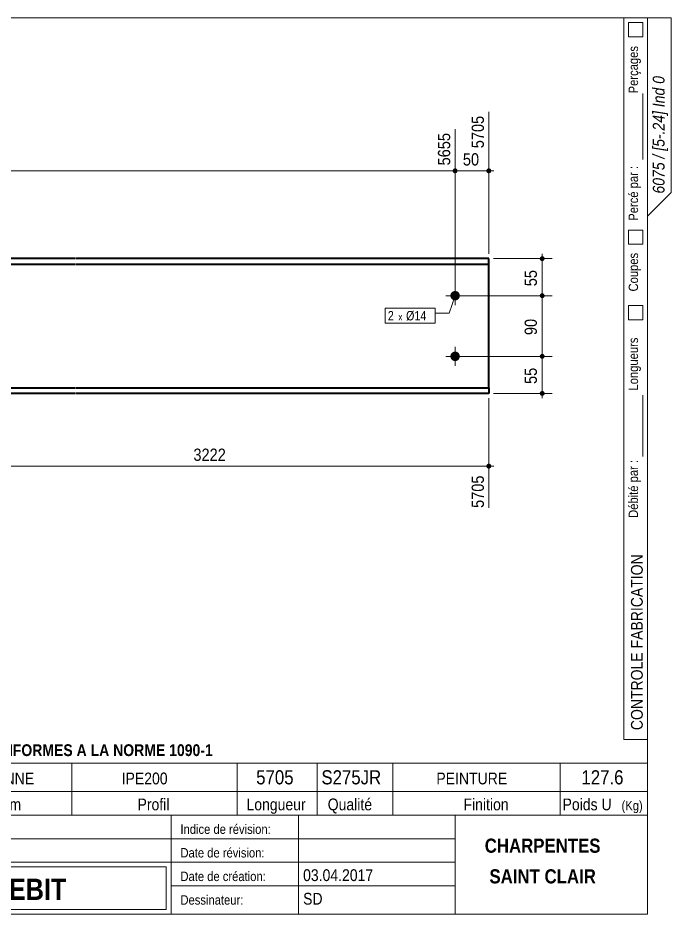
# Model space of a CAD drawing. Header units: millimetres. Extents: x 2 to 287, y 5 to 195.
# Drawn here: x 148.5 to 287, y 5 to 195 of the extents above; entities that cross this region are included whole.
import ezdxf

# ---------------------------------------------------------------- set-up
doc = ezdxf.new("R2010")
doc.units = ezdxf.units.MM
for name, color, linetype, lineweight in [('Autre type objet', 1, 'Continuous', 0), ('Boulon', 7, 'Continuous', 0), ('Cotation', 7, 'Continuous', 0), ('Désignation boulon', 3, 'Continuous', 0), ('Feuille dessin', 5, 'Continuous', 0), ('Piece', 2, 'Continuous', 0)]:
    doc.layers.add(name, color=color, linetype=linetype, lineweight=lineweight)
doc.styles.add('ARIAL', font='ARIAL.TTF')
doc.styles.add('ARIAL_BOLD', font='ARIALBD.TTF')
doc.styles.add('ARIAL_ITALIC', font='ARIALI.TTF')
doc.styles.add('COMIC_SANS_MS', font='COMIC.TTF')

# ---------------------------------------------------------------- blocks, each defined once
blk = doc.blocks.new('*A2')
at = {"layer": 'Boulon'}
for points in [[(240.22, 136.13), (240.22, 136.16), (240.23, 136.18), (240.23, 136.21), (240.23, 136.23), (240.23, 136.25), (240.24, 136.28), (240.24, 136.3), (240.25, 136.33), (240.25, 136.35), (240.26, 136.37), (240.27, 136.4), (240.27, 136.42), (240.28, 136.44), (240.29, 136.47), (240.3, 136.49), (240.31, 136.51), (240.32, 136.54), (240.33, 136.56), (240.34, 136.58), (240.35, 136.6), (240.36, 136.62), (240.38, 136.64), (240.39, 136.66), (240.4, 136.68), (240.42, 136.7), (240.43, 136.72), (240.45, 136.74), (240.47, 136.76), (240.48, 136.78), (240.5, 136.8), (240.52, 136.81), (240.53, 136.83), (240.55, 136.85), (240.57, 136.87), (240.59, 136.88), (240.61, 136.9), (240.63, 136.91), (240.65, 136.93), (240.67, 136.94), (240.69, 136.95), (240.71, 136.97), (240.73, 136.98), (240.75, 136.99), (240.77, 137), (240.79, 137.01), (240.82, 137.02), (240.84, 137.03), (240.86, 137.04), (240.89, 137.05), (240.91, 137.06), (240.93, 137.06), (240.96, 137.07), (240.98, 137.08), (241, 137.08), (241.03, 137.09), (241.05, 137.09), (241.08, 137.1), (241.1, 137.1), (241.12, 137.1), (241.15, 137.11), (241.17, 137.11), (241.2, 137.11), (241.22, 137.11), (241.25, 137.11), (241.27, 137.11), (241.3, 137.11), (241.32, 137.1), (241.34, 137.1), (241.37, 137.1), (241.39, 137.09), (241.42, 137.09), (241.44, 137.08), (241.47, 137.08), (241.49, 137.07), (241.51, 137.06), (241.54, 137.06), (241.56, 137.05), (241.58, 137.04), (241.61, 137.03), (241.63, 137.02), (241.65, 137.01), (241.67, 137), (241.69, 136.99), (241.72, 136.98), (241.74, 136.97), (241.76, 136.95), (241.78, 136.94), (241.8, 136.93), (241.82, 136.91), (241.84, 136.9), (241.86, 136.88), (241.88, 136.87), (241.89, 136.85), (241.91, 136.83), (241.93, 136.81), (241.95, 136.8), (241.96, 136.78), (241.98, 136.76), (242, 136.74), (242.01, 136.72), (242.03, 136.7), (242.04, 136.68), (242.05, 136.66), (242.07, 136.64), (242.08, 136.62), (242.09, 136.6), (242.1, 136.58), (242.12, 136.56), (242.13, 136.54), (242.14, 136.51), (242.15, 136.49), (242.16, 136.47), (242.16, 136.44), (242.17, 136.42), (242.18, 136.4), (242.19, 136.37), (242.19, 136.35), (242.2, 136.33), (242.2, 136.3), (242.21, 136.28), (242.21, 136.25), (242.21, 136.23), (242.22, 136.21), (242.22, 136.18), (242.22, 136.16), (242.22, 136.13), (242.22, 136.11), (242.22, 136.08), (242.22, 136.06), (242.22, 136.03), (242.22, 136.01), (242.21, 135.99), (242.21, 135.96), (242.21, 135.94), (242.2, 135.91), (242.2, 135.89), (242.19, 135.86), (242.19, 135.84), (242.18, 135.82), (242.17, 135.79), (242.16, 135.77), (242.16, 135.75), (242.15, 135.73), (242.14, 135.7), (242.13, 135.68), (242.12, 135.66), (242.1, 135.64), (242.09, 135.61), (242.08, 135.59), (242.07, 135.57), (242.05, 135.55), (242.04, 135.53), (242.03, 135.51), (242.01, 135.49), (242, 135.47), (241.98, 135.45), (241.96, 135.44), (241.95, 135.42), (241.93, 135.4), (241.91, 135.38), (241.89, 135.37), (241.88, 135.35), (241.86, 135.33), (241.84, 135.32), (241.82, 135.3), (241.8, 135.29), (241.78, 135.28), (241.76, 135.26), (241.74, 135.25), (241.72, 135.24), (241.69, 135.23), (241.67, 135.21), (241.65, 135.2), (241.63, 135.19), (241.61, 135.18), (241.58, 135.17), (241.56, 135.17), (241.54, 135.16), (241.51, 135.15), (241.49, 135.14), (241.47, 135.14), (241.44, 135.13), (241.42, 135.13), (241.39, 135.12), (241.37, 135.12), (241.34, 135.12), (241.32, 135.11), (241.3, 135.11), (241.27, 135.11), (241.25, 135.11), (241.22, 135.11), (241.2, 135.11), (241.17, 135.11), (241.15, 135.11), (241.12, 135.11), (241.1, 135.12), (241.08, 135.12), (241.05, 135.12), (241.03, 135.13), (241, 135.13), (240.98, 135.14), (240.96, 135.14), (240.93, 135.15), (240.91, 135.16), (240.89, 135.17), (240.86, 135.17), (240.84, 135.18), (240.82, 135.19), (240.79, 135.2), (240.77, 135.21), (240.75, 135.23), (240.73, 135.24), (240.71, 135.25), (240.69, 135.26), (240.67, 135.28), (240.65, 135.29), (240.63, 135.3), (240.61, 135.32), (240.59, 135.33), (240.57, 135.35), (240.55, 135.37), (240.53, 135.38), (240.52, 135.4), (240.5, 135.42), (240.48, 135.44), (240.47, 135.45), (240.45, 135.47), (240.43, 135.49), (240.42, 135.51), (240.4, 135.53), (240.39, 135.55), (240.38, 135.57), (240.36, 135.59), (240.35, 135.61), (240.34, 135.64), (240.33, 135.66), (240.32, 135.68), (240.31, 135.7), (240.3, 135.73), (240.29, 135.75), (240.28, 135.77), (240.27, 135.79), (240.27, 135.82), (240.26, 135.84), (240.25, 135.86), (240.25, 135.89), (240.24, 135.91), (240.24, 135.94), (240.23, 135.96), (240.23, 135.99), (240.23, 136.01), (240.23, 136.03), (240.22, 136.06), (240.22, 136.08), (240.22, 136.11)], [(240.22, 123.28), (240.22, 123.3), (240.23, 123.32), (240.23, 123.35), (240.23, 123.37), (240.23, 123.4), (240.24, 123.42), (240.24, 123.45), (240.25, 123.47), (240.25, 123.49), (240.26, 123.52), (240.27, 123.54), (240.27, 123.56), (240.28, 123.59), (240.29, 123.61), (240.3, 123.63), (240.31, 123.66), (240.32, 123.68), (240.33, 123.7), (240.34, 123.72), (240.35, 123.74), (240.36, 123.76), (240.38, 123.79), (240.39, 123.81), (240.4, 123.83), (240.42, 123.85), (240.43, 123.87), (240.45, 123.89), (240.47, 123.9), (240.48, 123.92), (240.5, 123.94), (240.52, 123.96), (240.53, 123.97), (240.55, 123.99), (240.57, 124.01), (240.59, 124.02), (240.61, 124.04), (240.63, 124.05), (240.65, 124.07), (240.67, 124.08), (240.69, 124.1), (240.71, 124.11), (240.73, 124.12), (240.75, 124.13), (240.77, 124.14), (240.79, 124.15), (240.82, 124.16), (240.84, 124.17), (240.86, 124.18), (240.89, 124.19), (240.91, 124.2), (240.93, 124.21), (240.96, 124.21), (240.98, 124.22), (241, 124.23), (241.03, 124.23), (241.05, 124.24), (241.08, 124.24), (241.1, 124.24), (241.12, 124.25), (241.15, 124.25), (241.17, 124.25), (241.2, 124.25), (241.22, 124.25), (241.25, 124.25), (241.27, 124.25), (241.3, 124.25), (241.32, 124.25), (241.34, 124.24), (241.37, 124.24), (241.39, 124.24), (241.42, 124.23), (241.44, 124.23), (241.47, 124.22), (241.49, 124.21), (241.51, 124.21), (241.54, 124.2), (241.56, 124.19), (241.58, 124.18), (241.61, 124.17), (241.63, 124.16), (241.65, 124.15), (241.67, 124.14), (241.69, 124.13), (241.72, 124.12), (241.74, 124.11), (241.76, 124.1), (241.78, 124.08), (241.8, 124.07), (241.82, 124.05), (241.84, 124.04), (241.86, 124.02), (241.88, 124.01), (241.89, 123.99), (241.91, 123.97), (241.93, 123.96), (241.95, 123.94), (241.96, 123.92), (241.98, 123.9), (242, 123.89), (242.01, 123.87), (242.03, 123.85), (242.04, 123.83), (242.05, 123.81), (242.07, 123.79), (242.08, 123.76), (242.09, 123.74), (242.1, 123.72), (242.12, 123.7), (242.13, 123.68), (242.14, 123.66), (242.15, 123.63), (242.16, 123.61), (242.16, 123.59), (242.17, 123.56), (242.18, 123.54), (242.19, 123.52), (242.19, 123.49), (242.2, 123.47), (242.2, 123.45), (242.21, 123.42), (242.21, 123.4), (242.21, 123.37), (242.22, 123.35), (242.22, 123.32), (242.22, 123.3), (242.22, 123.28), (242.22, 123.25), (242.22, 123.23), (242.22, 123.2), (242.22, 123.18), (242.22, 123.15), (242.21, 123.13), (242.21, 123.1), (242.21, 123.08), (242.2, 123.06), (242.2, 123.03), (242.19, 123.01), (242.19, 122.98), (242.18, 122.96), (242.17, 122.94), (242.16, 122.91), (242.16, 122.89), (242.15, 122.87), (242.14, 122.85), (242.13, 122.82), (242.12, 122.8), (242.1, 122.78), (242.09, 122.76), (242.08, 122.74), (242.07, 122.72), (242.05, 122.7), (242.04, 122.67), (242.03, 122.65), (242.01, 122.64), (242, 122.62), (241.98, 122.6), (241.96, 122.58), (241.95, 122.56), (241.93, 122.54), (241.91, 122.53), (241.89, 122.51), (241.88, 122.49), (241.86, 122.48), (241.84, 122.46), (241.82, 122.45), (241.8, 122.43), (241.78, 122.42), (241.76, 122.41), (241.74, 122.39), (241.72, 122.38), (241.69, 122.37), (241.67, 122.36), (241.65, 122.35), (241.63, 122.34), (241.61, 122.33), (241.58, 122.32), (241.56, 122.31), (241.54, 122.3), (241.51, 122.29), (241.49, 122.29), (241.47, 122.28), (241.44, 122.27), (241.42, 122.27), (241.39, 122.27), (241.37, 122.26), (241.34, 122.26), (241.32, 122.26), (241.3, 122.25), (241.27, 122.25), (241.25, 122.25), (241.22, 122.25), (241.2, 122.25), (241.17, 122.25), (241.15, 122.25), (241.12, 122.26), (241.1, 122.26), (241.08, 122.26), (241.05, 122.27), (241.03, 122.27), (241, 122.27), (240.98, 122.28), (240.96, 122.29), (240.93, 122.29), (240.91, 122.3), (240.89, 122.31), (240.86, 122.32), (240.84, 122.33), (240.82, 122.34), (240.79, 122.35), (240.77, 122.36), (240.75, 122.37), (240.73, 122.38), (240.71, 122.39), (240.69, 122.41), (240.67, 122.42), (240.65, 122.43), (240.63, 122.45), (240.61, 122.46), (240.59, 122.48), (240.57, 122.49), (240.55, 122.51), (240.53, 122.53), (240.52, 122.54), (240.5, 122.56), (240.48, 122.58), (240.47, 122.6), (240.45, 122.62), (240.43, 122.64), (240.42, 122.65), (240.4, 122.67), (240.39, 122.7), (240.38, 122.72), (240.36, 122.74), (240.35, 122.76), (240.34, 122.78), (240.33, 122.8), (240.32, 122.82), (240.31, 122.85), (240.3, 122.87), (240.29, 122.89), (240.28, 122.91), (240.27, 122.94), (240.27, 122.96), (240.26, 122.98), (240.25, 123.01), (240.25, 123.03), (240.24, 123.06), (240.24, 123.08), (240.23, 123.1), (240.23, 123.13), (240.23, 123.15), (240.23, 123.18), (240.22, 123.2), (240.22, 123.23), (240.22, 123.25)]]:
    blk.add_hatch(color=256, dxfattribs=at).paths.add_polyline_path(points, flags=17)
at = {"layer": 'Boulon', "linetype": 'Continuous', "lineweight": 0}
for p, q in [((241.22, 138.11), (241.22, 134.11)), ((239.22, 136.11), (243.22, 136.11)), ((241.22, 125.25), (241.22, 121.25)), ((239.22, 123.25), (243.22, 123.25))]:
    blk.add_line(p, q, dxfattribs=at)
blk = doc.blocks.new('*A4')
at = {"layer": 'Piece', "color": 2, "linetype": 'Continuous', "lineweight": 40}
for p, q in [((92.245192, 143.964054), (63.673764, 143.964054)), ((63.673764, 143.964054), (63.673764, 139.392625)), ((92.245192, 142.749768), (63.673764, 142.749768)), ((160.773764, 143.964054), (92.345192, 143.964054)), ((160.773764, 142.749768), (92.345192, 142.749768)), ((248.365193, 143.964054), (160.873764, 143.964054)), ((248.365193, 142.749768), (160.873764, 142.749768)), ((248.365193, 116.606911), (248.365193, 143.964054)), ((63.673764, 139.392625), (43.68, 139.392625)), ((43.68, 139.392625), (43.68, 116.606911)), ((43.68, 115.392625), (43.68, 116.606911)), ((43.68, 116.606911), (92.245192, 116.606911)), ((92.345192, 116.606911), (160.773764, 116.606911)), ((160.873764, 116.606911), (248.365193, 116.606911)), ((248.365193, 116.606911), (248.365193, 115.392625)), ((92.245192, 115.392625), (43.68, 115.392625)), ((160.773764, 115.392625), (92.345192, 115.392625)), ((248.365193, 115.392625), (160.873764, 115.392625))]:
    blk.add_line(p, q, dxfattribs=at)
blk = doc.blocks.new('*A5')
at = {"layer": 'Feuille dessin', "linetype": 'Continuous', "lineweight": 0}
for p, q in [((282, 195), (5, 195)), ((5, 195), (5, 5)), ((282, 5), (282, 195)), ((5, 5), (282, 5))]:
    blk.add_line(p, q, dxfattribs=at)
at = {"layer": 'Feuille dessin', "style": 'ARIAL', "width": 0.85}
blk.add_text('Tekla Structures', height=2, rotation=90, dxfattribs=at).set_placement((4.5, 5.5))
blk = doc.blocks.new('*A6')
at = {"layer": 'Autre type objet', "linetype": 'Continuous', "lineweight": 0}
for p, q in [((277, 42), (277, 195)), ((277, 195), (287, 195)), ((278, 194), (278, 191)), ((281, 194), (278, 194)), ((281, 191), (281, 194)), ((282, 42), (282, 195)), ((287, 195), (287, 158)), ((278, 191), (281, 191)), ((281, 165), (281, 179)), ((287, 158), (282, 153)), ((278, 150), (278, 147)), ((281, 150), (278, 150)), ((281, 147), (281, 150)), ((278, 147), (281, 147)), ((278, 134), (278, 131)), ((281, 134), (278, 134)), ((281, 131), (281, 134)), ((278, 131), (281, 131)), ((281, 102), (281, 115)), ((277, 42), (282, 42))]:
    blk.add_line(p, q, dxfattribs=at)
at = {"layer": 'Autre type objet', "width": 0.85}
for s, height, style, p in [('Perçages', 2, 'ARIAL', (280, 179)), ('6075 / [5-.24] Ind 0', 2.5, 'ARIAL_ITALIC', (285.619109, 157.760245)), ('Percé par :', 2, 'ARIAL', (280, 152)), ('Coupes', 2, 'ARIAL', (280, 137)), ('Longueurs', 2, 'ARIAL', (280, 116)), ('Débité par :', 2, 'ARIAL', (280, 89)), ('CONTROLE FABRICATION', 2.5, 'ARIAL', (281, 44))]:
    blk.add_text(s, height=height, rotation=90, dxfattribs=dict(at, style=style)).set_placement(p)
blk = doc.blocks.new('*A8')
at = {"layer": 'Autre type objet', "linetype": 'Continuous', "lineweight": 0}
for p, q in [((92, 37), (282, 37)), ((92, 37), (92, 31)), ((92.51953, 36.5), (113.5, 36.5)), ((92.51953, 31.394341), (92.51953, 36.5)), ((113.5, 36.5), (113.5, 31.394341)), ((114.5, 31), (114.5, 37)), ((134.5, 31), (134.5, 37)), ((160, 31), (160, 37)), ((195, 31), (195, 37)), ((212, 31), (212, 37)), ((228, 31), (228, 37)), ((263.5, 31), (263.5, 37)), ((282, 31), (282, 37)), ((92, 31), (282, 31)), ((92, 31), (92, 5)), ((113.5, 31.394341), (92.51953, 31.394341)), ((114.5, 16), (114.5, 31)), ((134.5, 26), (134.5, 31)), ((160, 26), (160, 31)), ((195, 26), (195, 31)), ((212, 26), (212, 31)), ((228, 26), (228, 31)), ((263.5, 26), (263.5, 31)), ((282, 5), (282, 31)), ((92, 26), (282, 26)), ((181, 26), (181, 5)), ((208, 26), (208, 5)), ((241.262466, 5), (241.262466, 26)), ((92, 21), (241.327069, 20.935451)), ((92, 16), (181, 16)), ((181, 16), (241.297815, 16.021151)), ((93, 15), (180, 15)), ((93, 6), (93, 15)), ((180, 15), (180, 6)), ((181, 11), (241.217807, 10.969512)), ((180, 6), (93, 6)), ((92, 5), (282, 5))]:
    blk.add_line(p, q, dxfattribs=at)
at = {"layer": 'Autre type objet', "width": 0.85}
for s, height, style, p in [('TOLERANCES ESSENTIELLES CONFORMES A LA NORME 1090-1', 2.5, 'ARIAL_BOLD', (96.5, 38.5)), ('5-24', 3, 'ARIAL_BOLD', (98.285724, 32.540141)), ('1', 3, 'ARIAL', (120.389893, 32.5)), ('PANNE', 2.5, 'ARIAL', (141.75415, 32.5)), ('IPE200', 2.5, 'ARIAL', (170.538574, 32.5)), ('5705', 3, 'ARIAL', (199.053223, 32.5)), ('S275JR', 3, 'ARIAL', (212.880127, 32.5)), ('PEINTURE', 2.5, 'ARIAL', (237.24646, 32.5)), ('127.6', 3, 'ARIAL', (267.997314, 32.5)), ('Repère', 2.5, 'ARIAL', (96.112978, 27)), ('Qté', 2.5, 'ARIAL', (119, 27)), ('Nom', 2.5, 'ARIAL', (142.961426, 27)), ('Profil', 2.5, 'ARIAL', (173.903564, 27)), ('Longueur', 2.5, 'ARIAL', (197, 27)), ('Qualité', 2.5, 'ARIAL', (214.218018, 27)), ('Finition', 2.5, 'ARIAL', (243, 27)), ('Poids U', 2.5, 'ARIAL', (264, 27)), ('(Kg)', 2, 'ARIAL', (276.5, 27)), ('6075', 3.5, 'ARIAL', (115.5, 22)), ('N° Affaire:', 2, 'ARIAL', (93.640566, 22)), ('Indice de révision:', 2, 'ARIAL', (183, 22)), ('CHARPENTES', 3, 'ARIAL_BOLD', (247.5, 18)), ('Nom Affaire:', 2, 'ARIAL', (93.640566, 17.5)), ('GHD Bât N', 3.5, 'ARIAL', (115.5, 17)), ('Date de révision:', 2, 'ARIAL', (183, 17)), ('Date de création:', 2, 'ARIAL', (183, 12)), ('03.04.2017', 2.5, 'ARIAL', (209, 12)), ('SAINT CLAIR', 3, 'ARIAL_BOLD', (248.5, 11.5)), ('CROQUIS   DE  DEBIT', 4.5, 'ARIAL_BOLD', (103, 8)), ('SD', 2.5, 'ARIAL', (209, 7)), ('Dessinateur:', 2, 'ARIAL', (183, 7))]:
    blk.add_text(s, height=height, dxfattribs=dict(at, style=style)).set_placement(p)
blk = doc.blocks.new('*A11')
at = {"layer": 'Cotation'}
for points in [[(43.65, 162.07), (43.63, 162.07), (43.6, 162.07), (43.58, 162.08), (43.55, 162.08), (43.53, 162.09), (43.5, 162.1), (43.48, 162.11), (43.46, 162.12), (43.43, 162.13), (43.41, 162.14), (43.39, 162.15), (43.37, 162.17), (43.35, 162.18), (43.33, 162.2), (43.31, 162.22), (43.29, 162.24), (43.28, 162.26), (43.26, 162.28), (43.25, 162.3), (43.23, 162.32), (43.22, 162.34), (43.21, 162.36), (43.2, 162.39), (43.19, 162.41), (43.18, 162.44), (43.18, 162.46), (43.17, 162.48), (43.17, 162.51), (43.16, 162.54), (43.16, 162.56), (43.16, 162.59), (43.16, 162.61), (43.16, 162.64), (43.17, 162.66), (43.17, 162.69), (43.18, 162.71), (43.18, 162.74), (43.19, 162.76), (43.2, 162.79), (43.21, 162.81), (43.22, 162.83), (43.23, 162.85), (43.25, 162.88), (43.26, 162.9), (43.28, 162.92), (43.29, 162.94), (43.31, 162.95), (43.33, 162.97), (43.35, 162.99), (43.37, 163), (43.39, 163.02), (43.41, 163.03), (43.43, 163.04), (43.46, 163.06), (43.48, 163.07), (43.5, 163.08), (43.53, 163.08), (43.55, 163.09), (43.58, 163.1), (43.6, 163.1), (43.63, 163.1), (43.65, 163.11), (43.68, 163.11), (43.71, 163.11), (43.73, 163.1), (43.76, 163.1), (43.78, 163.1), (43.81, 163.09), (43.83, 163.08), (43.86, 163.08), (43.88, 163.07), (43.9, 163.06), (43.93, 163.04), (43.95, 163.03), (43.97, 163.02), (43.99, 163), (44.01, 162.99), (44.03, 162.97), (44.05, 162.95), (44.07, 162.94), (44.08, 162.92), (44.1, 162.9), (44.11, 162.88), (44.13, 162.85), (44.14, 162.83), (44.15, 162.81), (44.16, 162.79), (44.17, 162.76), (44.18, 162.74), (44.18, 162.71), (44.19, 162.69), (44.19, 162.66), (44.2, 162.64), (44.2, 162.61), (44.2, 162.59), (44.2, 162.56), (44.2, 162.54), (44.19, 162.51), (44.19, 162.48), (44.18, 162.46), (44.18, 162.44), (44.17, 162.41), (44.16, 162.39), (44.15, 162.36), (44.14, 162.34), (44.13, 162.32), (44.11, 162.3), (44.1, 162.28), (44.08, 162.26), (44.07, 162.24), (44.05, 162.22), (44.03, 162.2), (44.01, 162.18), (43.99, 162.17), (43.97, 162.15), (43.95, 162.14), (43.93, 162.13), (43.9, 162.12), (43.88, 162.11), (43.86, 162.1), (43.83, 162.09), (43.81, 162.08), (43.78, 162.08), (43.76, 162.07), (43.73, 162.07), (43.71, 162.07), (43.68, 162.07)], [(241.2, 162.07), (241.17, 162.07), (241.15, 162.07), (241.12, 162.08), (241.1, 162.08), (241.07, 162.09), (241.05, 162.1), (241.02, 162.11), (241, 162.12), (240.98, 162.13), (240.96, 162.14), (240.93, 162.15), (240.91, 162.17), (240.89, 162.18), (240.87, 162.2), (240.85, 162.22), (240.84, 162.24), (240.82, 162.26), (240.8, 162.28), (240.79, 162.3), (240.78, 162.32), (240.76, 162.34), (240.75, 162.36), (240.74, 162.39), (240.73, 162.41), (240.72, 162.44), (240.72, 162.46), (240.71, 162.48), (240.71, 162.51), (240.71, 162.54), (240.7, 162.56), (240.7, 162.59), (240.7, 162.61), (240.71, 162.64), (240.71, 162.66), (240.71, 162.69), (240.72, 162.71), (240.72, 162.74), (240.73, 162.76), (240.74, 162.79), (240.75, 162.81), (240.76, 162.83), (240.78, 162.85), (240.79, 162.88), (240.8, 162.9), (240.82, 162.92), (240.84, 162.94), (240.85, 162.95), (240.87, 162.97), (240.89, 162.99), (240.91, 163), (240.93, 163.02), (240.96, 163.03), (240.98, 163.04), (241, 163.06), (241.02, 163.07), (241.05, 163.08), (241.07, 163.08), (241.1, 163.09), (241.12, 163.1), (241.15, 163.1), (241.17, 163.1), (241.2, 163.11), (241.22, 163.11), (241.25, 163.11), (241.27, 163.1), (241.3, 163.1), (241.32, 163.1), (241.35, 163.09), (241.37, 163.08), (241.4, 163.08), (241.42, 163.07), (241.44, 163.06), (241.47, 163.04), (241.49, 163.03), (241.51, 163.02), (241.53, 163), (241.55, 162.99), (241.57, 162.97), (241.59, 162.95), (241.61, 162.94), (241.62, 162.92), (241.64, 162.9), (241.65, 162.88), (241.67, 162.85), (241.68, 162.83), (241.69, 162.81), (241.7, 162.79), (241.71, 162.76), (241.72, 162.74), (241.73, 162.71), (241.73, 162.69), (241.74, 162.66), (241.74, 162.64), (241.74, 162.61), (241.74, 162.59), (241.74, 162.56), (241.74, 162.54), (241.74, 162.51), (241.73, 162.48), (241.73, 162.46), (241.72, 162.44), (241.71, 162.41), (241.7, 162.39), (241.69, 162.36), (241.68, 162.34), (241.67, 162.32), (241.65, 162.3), (241.64, 162.28), (241.62, 162.26), (241.61, 162.24), (241.59, 162.22), (241.57, 162.2), (241.55, 162.18), (241.53, 162.17), (241.51, 162.15), (241.49, 162.14), (241.47, 162.13), (241.44, 162.12), (241.42, 162.11), (241.4, 162.1), (241.37, 162.09), (241.35, 162.08), (241.32, 162.08), (241.3, 162.07), (241.27, 162.07), (241.25, 162.07), (241.22, 162.07)]]:
    blk.add_hatch(color=256, dxfattribs=at).paths.add_polyline_path(points, flags=17)
at = {"layer": 'Cotation', "linetype": 'Continuous', "lineweight": 0}
for p, q in [((241.22, 137.11), (241.22, 171.44)), ((43.68, 140.39), (43.68, 165.65)), ((43.68, 163.63), (43.68, 161.55)), ((241.22, 163.63), (241.22, 161.55)), ((44.72, 162.59), (42.64, 162.59)), ((43.68, 162.59), (42.64, 162.59)), ((43.68, 162.59), (241.22, 162.59)), ((242.26, 162.59), (240.18, 162.59)), ((241.22, 162.59), (242.26, 162.59))]:
    blk.add_line(p, q, dxfattribs=at)
at = {"layer": 'Cotation'}
for p in [(43.68, 162.59), (241.22, 162.59)]:
    blk.add_point(p, dxfattribs=at)
at = {"layer": 'Cotation', "style": 'ARIAL', "width": 0.85}
for s, p in [('5655', (240.18, 163.73)), ('0', (42.64, 163.73))]:
    blk.add_text(s, height=2.6, rotation=90.0002, dxfattribs=at).set_placement(p)
blk.add_text('5655', height=2.6, dxfattribs=at).set_placement((138.59, 163.71))
blk = doc.blocks.new('*A12')
at = {"layer": 'Cotation'}
for points in [[(241.2, 162.07), (241.17, 162.07), (241.15, 162.07), (241.12, 162.08), (241.1, 162.08), (241.07, 162.09), (241.05, 162.1), (241.02, 162.11), (241, 162.12), (240.98, 162.13), (240.96, 162.14), (240.93, 162.15), (240.91, 162.17), (240.89, 162.18), (240.87, 162.2), (240.85, 162.22), (240.84, 162.24), (240.82, 162.26), (240.8, 162.28), (240.79, 162.3), (240.78, 162.32), (240.76, 162.34), (240.75, 162.36), (240.74, 162.39), (240.73, 162.41), (240.72, 162.44), (240.72, 162.46), (240.71, 162.48), (240.71, 162.51), (240.71, 162.54), (240.7, 162.56), (240.7, 162.59), (240.7, 162.61), (240.71, 162.64), (240.71, 162.66), (240.71, 162.69), (240.72, 162.71), (240.72, 162.74), (240.73, 162.76), (240.74, 162.79), (240.75, 162.81), (240.76, 162.83), (240.78, 162.85), (240.79, 162.88), (240.8, 162.9), (240.82, 162.92), (240.84, 162.94), (240.85, 162.95), (240.87, 162.97), (240.89, 162.99), (240.91, 163), (240.93, 163.02), (240.96, 163.03), (240.98, 163.04), (241, 163.06), (241.02, 163.07), (241.05, 163.08), (241.07, 163.08), (241.1, 163.09), (241.12, 163.1), (241.15, 163.1), (241.17, 163.1), (241.2, 163.11), (241.22, 163.11), (241.25, 163.11), (241.27, 163.1), (241.3, 163.1), (241.32, 163.1), (241.35, 163.09), (241.37, 163.08), (241.4, 163.08), (241.42, 163.07), (241.44, 163.06), (241.47, 163.04), (241.49, 163.03), (241.51, 163.02), (241.53, 163), (241.55, 162.99), (241.57, 162.97), (241.59, 162.95), (241.61, 162.94), (241.62, 162.92), (241.64, 162.9), (241.65, 162.88), (241.67, 162.85), (241.68, 162.83), (241.69, 162.81), (241.7, 162.79), (241.71, 162.76), (241.72, 162.74), (241.73, 162.71), (241.73, 162.69), (241.74, 162.66), (241.74, 162.64), (241.74, 162.61), (241.74, 162.59), (241.74, 162.56), (241.74, 162.54), (241.74, 162.51), (241.73, 162.48), (241.73, 162.46), (241.72, 162.44), (241.71, 162.41), (241.7, 162.39), (241.69, 162.36), (241.68, 162.34), (241.67, 162.32), (241.65, 162.3), (241.64, 162.28), (241.62, 162.26), (241.61, 162.24), (241.59, 162.22), (241.57, 162.2), (241.55, 162.18), (241.53, 162.17), (241.51, 162.15), (241.49, 162.14), (241.47, 162.13), (241.44, 162.12), (241.42, 162.11), (241.4, 162.1), (241.37, 162.09), (241.35, 162.08), (241.32, 162.08), (241.3, 162.07), (241.27, 162.07), (241.25, 162.07), (241.22, 162.07)], [(248.34, 162.07), (248.31, 162.07), (248.29, 162.07), (248.26, 162.08), (248.24, 162.08), (248.21, 162.09), (248.19, 162.1), (248.17, 162.11), (248.14, 162.12), (248.12, 162.13), (248.1, 162.14), (248.08, 162.15), (248.06, 162.17), (248.04, 162.18), (248.02, 162.2), (248, 162.22), (247.98, 162.24), (247.96, 162.26), (247.95, 162.28), (247.93, 162.3), (247.92, 162.32), (247.91, 162.34), (247.9, 162.36), (247.88, 162.39), (247.88, 162.41), (247.87, 162.44), (247.86, 162.46), (247.86, 162.48), (247.85, 162.51), (247.85, 162.54), (247.85, 162.56), (247.85, 162.59), (247.85, 162.61), (247.85, 162.64), (247.85, 162.66), (247.86, 162.69), (247.86, 162.71), (247.87, 162.74), (247.88, 162.76), (247.88, 162.79), (247.9, 162.81), (247.91, 162.83), (247.92, 162.85), (247.93, 162.88), (247.95, 162.9), (247.96, 162.92), (247.98, 162.94), (248, 162.95), (248.02, 162.97), (248.04, 162.99), (248.06, 163), (248.08, 163.02), (248.1, 163.03), (248.12, 163.04), (248.14, 163.06), (248.17, 163.07), (248.19, 163.08), (248.21, 163.08), (248.24, 163.09), (248.26, 163.1), (248.29, 163.1), (248.31, 163.1), (248.34, 163.11), (248.37, 163.11), (248.39, 163.11), (248.42, 163.1), (248.44, 163.1), (248.47, 163.1), (248.49, 163.09), (248.52, 163.08), (248.54, 163.08), (248.56, 163.07), (248.59, 163.06), (248.61, 163.04), (248.63, 163.03), (248.65, 163.02), (248.67, 163), (248.7, 162.99), (248.71, 162.97), (248.73, 162.95), (248.75, 162.94), (248.77, 162.92), (248.78, 162.9), (248.8, 162.88), (248.81, 162.85), (248.82, 162.83), (248.84, 162.81), (248.85, 162.79), (248.85, 162.76), (248.86, 162.74), (248.87, 162.71), (248.88, 162.69), (248.88, 162.66), (248.88, 162.64), (248.88, 162.61), (248.89, 162.59), (248.88, 162.56), (248.88, 162.54), (248.88, 162.51), (248.88, 162.48), (248.87, 162.46), (248.86, 162.44), (248.85, 162.41), (248.85, 162.39), (248.84, 162.36), (248.82, 162.34), (248.81, 162.32), (248.8, 162.3), (248.78, 162.28), (248.77, 162.26), (248.75, 162.24), (248.73, 162.22), (248.71, 162.2), (248.7, 162.18), (248.67, 162.17), (248.65, 162.15), (248.63, 162.14), (248.61, 162.13), (248.59, 162.12), (248.56, 162.11), (248.54, 162.1), (248.52, 162.09), (248.49, 162.08), (248.47, 162.08), (248.44, 162.07), (248.42, 162.07), (248.39, 162.07), (248.37, 162.07)]]:
    blk.add_hatch(color=256, dxfattribs=at).paths.add_polyline_path(points, flags=17)
at = {"layer": 'Cotation', "linetype": 'Continuous', "lineweight": 0}
for p, q in [((248.37, 144.96), (248.37, 175.08)), ((241.22, 137.11), (241.22, 171.44)), ((241.22, 163.63), (241.22, 161.55)), ((248.37, 163.63), (248.37, 161.55)), ((242.26, 162.59), (240.18, 162.59)), ((241.22, 162.59), (240.18, 162.59)), ((241.22, 162.59), (248.37, 162.59)), ((249.41, 162.59), (247.33, 162.59)), ((248.37, 162.59), (249.41, 162.59))]:
    blk.add_line(p, q, dxfattribs=at)
at = {"layer": 'Cotation'}
for p in [(241.22, 162.59), (248.37, 162.59)]:
    blk.add_point(p, dxfattribs=at)
at = {"layer": 'Cotation', "style": 'ARIAL', "width": 0.85}
blk.add_text('5705', height=2.6, rotation=90.0002, dxfattribs=at).set_placement((247.33, 167.37))
blk.add_text('50', height=2.6, dxfattribs=at).set_placement((242.87, 163.71))
blk = doc.blocks.new('*A16')
at = {"layer": 'Cotation'}
for points in [[(130.82, 99.45), (130.79, 99.45), (130.77, 99.45), (130.74, 99.46), (130.72, 99.46), (130.69, 99.47), (130.67, 99.48), (130.65, 99.49), (130.62, 99.5), (130.6, 99.51), (130.58, 99.52), (130.56, 99.54), (130.54, 99.55), (130.52, 99.57), (130.5, 99.58), (130.48, 99.6), (130.46, 99.62), (130.44, 99.64), (130.43, 99.66), (130.41, 99.68), (130.4, 99.7), (130.39, 99.72), (130.38, 99.75), (130.36, 99.77), (130.36, 99.79), (130.35, 99.82), (130.34, 99.84), (130.34, 99.87), (130.33, 99.89), (130.33, 99.92), (130.33, 99.94), (130.33, 99.97), (130.33, 99.99), (130.33, 100.02), (130.33, 100.04), (130.34, 100.07), (130.34, 100.09), (130.35, 100.12), (130.36, 100.14), (130.36, 100.17), (130.38, 100.19), (130.39, 100.21), (130.4, 100.24), (130.41, 100.26), (130.43, 100.28), (130.44, 100.3), (130.46, 100.32), (130.48, 100.34), (130.5, 100.35), (130.52, 100.37), (130.54, 100.39), (130.56, 100.4), (130.58, 100.41), (130.6, 100.43), (130.62, 100.44), (130.65, 100.45), (130.67, 100.46), (130.69, 100.47), (130.72, 100.47), (130.74, 100.48), (130.77, 100.48), (130.79, 100.49), (130.82, 100.49), (130.85, 100.49), (130.87, 100.49), (130.9, 100.49), (130.92, 100.48), (130.95, 100.48), (130.97, 100.47), (131, 100.47), (131.02, 100.46), (131.04, 100.45), (131.07, 100.44), (131.09, 100.43), (131.11, 100.41), (131.13, 100.4), (131.15, 100.39), (131.18, 100.37), (131.19, 100.35), (131.21, 100.34), (131.23, 100.32), (131.25, 100.3), (131.26, 100.28), (131.28, 100.26), (131.29, 100.24), (131.3, 100.21), (131.32, 100.19), (131.33, 100.17), (131.33, 100.14), (131.34, 100.12), (131.35, 100.09), (131.36, 100.07), (131.36, 100.04), (131.36, 100.02), (131.36, 99.99), (131.37, 99.97), (131.36, 99.94), (131.36, 99.92), (131.36, 99.89), (131.36, 99.87), (131.35, 99.84), (131.34, 99.82), (131.33, 99.79), (131.33, 99.77), (131.32, 99.75), (131.3, 99.72), (131.29, 99.7), (131.28, 99.68), (131.26, 99.66), (131.25, 99.64), (131.23, 99.62), (131.21, 99.6), (131.19, 99.58), (131.18, 99.57), (131.15, 99.55), (131.13, 99.54), (131.11, 99.52), (131.09, 99.51), (131.07, 99.5), (131.04, 99.49), (131.02, 99.48), (131, 99.47), (130.97, 99.46), (130.95, 99.46), (130.92, 99.45), (130.9, 99.45), (130.87, 99.45), (130.85, 99.45)], [(248.34, 99.45), (248.31, 99.45), (248.29, 99.45), (248.26, 99.46), (248.24, 99.46), (248.21, 99.47), (248.19, 99.48), (248.17, 99.49), (248.14, 99.5), (248.12, 99.51), (248.1, 99.52), (248.08, 99.54), (248.06, 99.55), (248.04, 99.57), (248.02, 99.58), (248, 99.6), (247.98, 99.62), (247.96, 99.64), (247.95, 99.66), (247.93, 99.68), (247.92, 99.7), (247.91, 99.72), (247.9, 99.75), (247.88, 99.77), (247.88, 99.79), (247.87, 99.82), (247.86, 99.84), (247.86, 99.87), (247.85, 99.89), (247.85, 99.92), (247.85, 99.94), (247.85, 99.97), (247.85, 99.99), (247.85, 100.02), (247.85, 100.04), (247.86, 100.07), (247.86, 100.09), (247.87, 100.12), (247.88, 100.14), (247.88, 100.17), (247.9, 100.19), (247.91, 100.21), (247.92, 100.24), (247.93, 100.26), (247.95, 100.28), (247.96, 100.3), (247.98, 100.32), (248, 100.34), (248.02, 100.35), (248.04, 100.37), (248.06, 100.39), (248.08, 100.4), (248.1, 100.41), (248.12, 100.43), (248.14, 100.44), (248.17, 100.45), (248.19, 100.46), (248.21, 100.47), (248.24, 100.47), (248.26, 100.48), (248.29, 100.48), (248.31, 100.49), (248.34, 100.49), (248.37, 100.49), (248.39, 100.49), (248.42, 100.49), (248.44, 100.48), (248.47, 100.48), (248.49, 100.47), (248.52, 100.47), (248.54, 100.46), (248.56, 100.45), (248.59, 100.44), (248.61, 100.43), (248.63, 100.41), (248.65, 100.4), (248.67, 100.39), (248.7, 100.37), (248.71, 100.35), (248.73, 100.34), (248.75, 100.32), (248.77, 100.3), (248.78, 100.28), (248.8, 100.26), (248.81, 100.24), (248.82, 100.21), (248.84, 100.19), (248.85, 100.17), (248.85, 100.14), (248.86, 100.12), (248.87, 100.09), (248.88, 100.07), (248.88, 100.04), (248.88, 100.02), (248.88, 99.99), (248.89, 99.97), (248.88, 99.94), (248.88, 99.92), (248.88, 99.89), (248.88, 99.87), (248.87, 99.84), (248.86, 99.82), (248.85, 99.79), (248.85, 99.77), (248.84, 99.75), (248.82, 99.72), (248.81, 99.7), (248.8, 99.68), (248.78, 99.66), (248.77, 99.64), (248.75, 99.62), (248.73, 99.6), (248.71, 99.58), (248.7, 99.57), (248.67, 99.55), (248.65, 99.54), (248.63, 99.52), (248.61, 99.51), (248.59, 99.5), (248.56, 99.49), (248.54, 99.48), (248.52, 99.47), (248.49, 99.46), (248.47, 99.46), (248.44, 99.45), (248.42, 99.45), (248.39, 99.45), (248.37, 99.45)]]:
    blk.add_hatch(color=256, dxfattribs=at).paths.add_polyline_path(points, flags=17)
at = {"layer": 'Cotation', "linetype": 'Continuous', "lineweight": 0}
for p, q in [((130.85, 128.68), (130.85, 91.11)), ((248.37, 114.39), (248.37, 91.11)), ((130.85, 101.01), (130.85, 98.93)), ((248.37, 101.01), (248.37, 98.93)), ((131.89, 99.97), (129.81, 99.97)), ((130.85, 99.97), (129.81, 99.97)), ((130.85, 99.97), (248.37, 99.97)), ((249.41, 99.97), (247.33, 99.97)), ((248.37, 99.97), (249.41, 99.97))]:
    blk.add_line(p, q, dxfattribs=at)
at = {"layer": 'Cotation'}
for p in [(130.85, 99.97), (248.37, 99.97)]:
    blk.add_point(p, dxfattribs=at)
at = {"layer": 'Cotation', "style": 'ARIAL', "width": 0.85}
blk.add_text('3222', height=2.6, dxfattribs=at).set_placement((185.75, 101.09))
blk.add_text('5705', height=2.6, rotation=90.0002, dxfattribs=at).set_placement((247.33, 91.11))
blk = doc.blocks.new('*A23')
at = {"layer": 'Cotation'}
for points in [[(259.65, 122.73), (259.63, 122.73), (259.6, 122.74), (259.58, 122.74), (259.55, 122.75), (259.53, 122.75), (259.5, 122.76), (259.48, 122.77), (259.46, 122.78), (259.43, 122.79), (259.41, 122.8), (259.39, 122.82), (259.37, 122.83), (259.35, 122.85), (259.33, 122.87), (259.31, 122.88), (259.29, 122.9), (259.28, 122.92), (259.26, 122.94), (259.25, 122.96), (259.23, 122.98), (259.22, 123.01), (259.21, 123.03), (259.2, 123.05), (259.19, 123.08), (259.18, 123.1), (259.18, 123.12), (259.17, 123.15), (259.17, 123.17), (259.16, 123.2), (259.16, 123.23), (259.16, 123.25), (259.16, 123.28), (259.16, 123.3), (259.17, 123.33), (259.17, 123.35), (259.18, 123.38), (259.18, 123.4), (259.19, 123.43), (259.2, 123.45), (259.21, 123.47), (259.22, 123.5), (259.23, 123.52), (259.25, 123.54), (259.26, 123.56), (259.28, 123.58), (259.29, 123.6), (259.31, 123.62), (259.33, 123.64), (259.35, 123.65), (259.37, 123.67), (259.39, 123.68), (259.41, 123.7), (259.43, 123.71), (259.46, 123.72), (259.48, 123.73), (259.5, 123.74), (259.53, 123.75), (259.55, 123.76), (259.58, 123.76), (259.6, 123.77), (259.63, 123.77), (259.65, 123.77), (259.68, 123.77), (259.71, 123.77), (259.73, 123.77), (259.76, 123.77), (259.78, 123.76), (259.81, 123.76), (259.83, 123.75), (259.86, 123.74), (259.88, 123.73), (259.9, 123.72), (259.93, 123.71), (259.95, 123.7), (259.97, 123.68), (259.99, 123.67), (260.01, 123.65), (260.03, 123.64), (260.05, 123.62), (260.07, 123.6), (260.08, 123.58), (260.1, 123.56), (260.11, 123.54), (260.13, 123.52), (260.14, 123.5), (260.15, 123.47), (260.16, 123.45), (260.17, 123.43), (260.18, 123.4), (260.18, 123.38), (260.19, 123.35), (260.19, 123.33), (260.2, 123.3), (260.2, 123.28), (260.2, 123.25), (260.2, 123.23), (260.2, 123.2), (260.19, 123.17), (260.19, 123.15), (260.18, 123.12), (260.18, 123.1), (260.17, 123.08), (260.16, 123.05), (260.15, 123.03), (260.14, 123.01), (260.13, 122.98), (260.11, 122.96), (260.1, 122.94), (260.08, 122.92), (260.07, 122.9), (260.05, 122.88), (260.03, 122.87), (260.01, 122.85), (259.99, 122.83), (259.97, 122.82), (259.95, 122.8), (259.93, 122.79), (259.9, 122.78), (259.88, 122.77), (259.86, 122.76), (259.83, 122.75), (259.81, 122.75), (259.78, 122.74), (259.76, 122.74), (259.73, 122.73), (259.71, 122.73), (259.68, 122.73)], [(259.65, 114.87), (259.63, 114.88), (259.6, 114.88), (259.58, 114.88), (259.55, 114.89), (259.53, 114.9), (259.5, 114.9), (259.48, 114.91), (259.46, 114.92), (259.43, 114.93), (259.41, 114.95), (259.39, 114.96), (259.37, 114.97), (259.35, 114.99), (259.33, 115.01), (259.31, 115.02), (259.29, 115.04), (259.28, 115.06), (259.26, 115.08), (259.25, 115.1), (259.23, 115.13), (259.22, 115.15), (259.21, 115.17), (259.2, 115.19), (259.19, 115.22), (259.18, 115.24), (259.18, 115.27), (259.17, 115.29), (259.17, 115.32), (259.16, 115.34), (259.16, 115.37), (259.16, 115.39), (259.16, 115.42), (259.16, 115.44), (259.17, 115.47), (259.17, 115.49), (259.18, 115.52), (259.18, 115.54), (259.19, 115.57), (259.2, 115.59), (259.21, 115.61), (259.22, 115.64), (259.23, 115.66), (259.25, 115.68), (259.26, 115.7), (259.28, 115.72), (259.29, 115.74), (259.31, 115.76), (259.33, 115.78), (259.35, 115.79), (259.37, 115.81), (259.39, 115.82), (259.41, 115.84), (259.43, 115.85), (259.46, 115.86), (259.48, 115.87), (259.5, 115.88), (259.53, 115.89), (259.55, 115.9), (259.58, 115.9), (259.6, 115.91), (259.63, 115.91), (259.65, 115.91), (259.68, 115.91), (259.71, 115.91), (259.73, 115.91), (259.76, 115.91), (259.78, 115.9), (259.81, 115.9), (259.83, 115.89), (259.86, 115.88), (259.88, 115.87), (259.9, 115.86), (259.93, 115.85), (259.95, 115.84), (259.97, 115.82), (259.99, 115.81), (260.01, 115.79), (260.03, 115.78), (260.05, 115.76), (260.07, 115.74), (260.08, 115.72), (260.1, 115.7), (260.11, 115.68), (260.13, 115.66), (260.14, 115.64), (260.15, 115.61), (260.16, 115.59), (260.17, 115.57), (260.18, 115.54), (260.18, 115.52), (260.19, 115.49), (260.19, 115.47), (260.2, 115.44), (260.2, 115.42), (260.2, 115.39), (260.2, 115.37), (260.2, 115.34), (260.19, 115.32), (260.19, 115.29), (260.18, 115.27), (260.18, 115.24), (260.17, 115.22), (260.16, 115.19), (260.15, 115.17), (260.14, 115.15), (260.13, 115.13), (260.11, 115.1), (260.1, 115.08), (260.08, 115.06), (260.07, 115.04), (260.05, 115.02), (260.03, 115.01), (260.01, 114.99), (259.99, 114.97), (259.97, 114.96), (259.95, 114.95), (259.93, 114.93), (259.9, 114.92), (259.88, 114.91), (259.86, 114.9), (259.83, 114.9), (259.81, 114.89), (259.78, 114.88), (259.76, 114.88), (259.73, 114.88), (259.71, 114.87), (259.68, 114.87)]]:
    blk.add_hatch(color=256, dxfattribs=at).paths.add_polyline_path(points, flags=17)
at = {"layer": 'Cotation', "linetype": 'Continuous', "lineweight": 0}
for p, q in [((259.68, 124.29), (259.68, 122.21)), ((259.68, 123.25), (259.68, 124.29)), ((242.22, 123.25), (261.76, 123.25)), ((258.64, 123.25), (260.72, 123.25)), ((259.68, 115.39), (259.68, 123.25)), ((259.68, 116.43), (259.68, 114.35)), ((249.37, 115.39), (261.76, 115.39)), ((258.64, 115.39), (260.72, 115.39)), ((259.68, 115.39), (259.68, 114.35))]:
    blk.add_line(p, q, dxfattribs=at)
at = {"layer": 'Cotation'}
for p in [(259.68, 123.25), (259.68, 115.39)]:
    blk.add_point(p, dxfattribs=at)
at = {"layer": 'Cotation', "style": 'ARIAL', "width": 0.85}
blk.add_text('55', height=2.6, rotation=90.0002, dxfattribs=at).set_placement((258.56, 117.39))
blk = doc.blocks.new('*A24')
at = {"layer": 'Cotation'}
for points in [[(259.65, 135.59), (259.63, 135.59), (259.6, 135.59), (259.58, 135.6), (259.55, 135.6), (259.53, 135.61), (259.5, 135.62), (259.48, 135.63), (259.46, 135.64), (259.43, 135.65), (259.41, 135.66), (259.39, 135.68), (259.37, 135.69), (259.35, 135.71), (259.33, 135.72), (259.31, 135.74), (259.29, 135.76), (259.28, 135.78), (259.26, 135.8), (259.25, 135.82), (259.23, 135.84), (259.22, 135.86), (259.21, 135.89), (259.2, 135.91), (259.19, 135.93), (259.18, 135.96), (259.18, 135.98), (259.17, 136.01), (259.17, 136.03), (259.16, 136.06), (259.16, 136.08), (259.16, 136.11), (259.16, 136.13), (259.16, 136.16), (259.17, 136.18), (259.17, 136.21), (259.18, 136.23), (259.18, 136.26), (259.19, 136.28), (259.2, 136.31), (259.21, 136.33), (259.22, 136.35), (259.23, 136.38), (259.25, 136.4), (259.26, 136.42), (259.28, 136.44), (259.29, 136.46), (259.31, 136.48), (259.33, 136.49), (259.35, 136.51), (259.37, 136.53), (259.39, 136.54), (259.41, 136.55), (259.43, 136.57), (259.46, 136.58), (259.48, 136.59), (259.5, 136.6), (259.53, 136.61), (259.55, 136.61), (259.58, 136.62), (259.6, 136.62), (259.63, 136.63), (259.65, 136.63), (259.68, 136.63), (259.71, 136.63), (259.73, 136.63), (259.76, 136.62), (259.78, 136.62), (259.81, 136.61), (259.83, 136.61), (259.86, 136.6), (259.88, 136.59), (259.9, 136.58), (259.93, 136.57), (259.95, 136.55), (259.97, 136.54), (259.99, 136.53), (260.01, 136.51), (260.03, 136.49), (260.05, 136.48), (260.07, 136.46), (260.08, 136.44), (260.1, 136.42), (260.11, 136.4), (260.13, 136.38), (260.14, 136.35), (260.15, 136.33), (260.16, 136.31), (260.17, 136.28), (260.18, 136.26), (260.18, 136.23), (260.19, 136.21), (260.19, 136.18), (260.2, 136.16), (260.2, 136.13), (260.2, 136.11), (260.2, 136.08), (260.2, 136.06), (260.19, 136.03), (260.19, 136.01), (260.18, 135.98), (260.18, 135.96), (260.17, 135.93), (260.16, 135.91), (260.15, 135.89), (260.14, 135.86), (260.13, 135.84), (260.11, 135.82), (260.1, 135.8), (260.08, 135.78), (260.07, 135.76), (260.05, 135.74), (260.03, 135.72), (260.01, 135.71), (259.99, 135.69), (259.97, 135.68), (259.95, 135.66), (259.93, 135.65), (259.9, 135.64), (259.88, 135.63), (259.86, 135.62), (259.83, 135.61), (259.81, 135.6), (259.78, 135.6), (259.76, 135.59), (259.73, 135.59), (259.71, 135.59), (259.68, 135.59)], [(259.65, 122.73), (259.63, 122.73), (259.6, 122.74), (259.58, 122.74), (259.55, 122.75), (259.53, 122.75), (259.5, 122.76), (259.48, 122.77), (259.46, 122.78), (259.43, 122.79), (259.41, 122.8), (259.39, 122.82), (259.37, 122.83), (259.35, 122.85), (259.33, 122.87), (259.31, 122.88), (259.29, 122.9), (259.28, 122.92), (259.26, 122.94), (259.25, 122.96), (259.23, 122.98), (259.22, 123.01), (259.21, 123.03), (259.2, 123.05), (259.19, 123.08), (259.18, 123.1), (259.18, 123.12), (259.17, 123.15), (259.17, 123.17), (259.16, 123.2), (259.16, 123.23), (259.16, 123.25), (259.16, 123.28), (259.16, 123.3), (259.17, 123.33), (259.17, 123.35), (259.18, 123.38), (259.18, 123.4), (259.19, 123.43), (259.2, 123.45), (259.21, 123.47), (259.22, 123.5), (259.23, 123.52), (259.25, 123.54), (259.26, 123.56), (259.28, 123.58), (259.29, 123.6), (259.31, 123.62), (259.33, 123.64), (259.35, 123.65), (259.37, 123.67), (259.39, 123.68), (259.41, 123.7), (259.43, 123.71), (259.46, 123.72), (259.48, 123.73), (259.5, 123.74), (259.53, 123.75), (259.55, 123.76), (259.58, 123.76), (259.6, 123.77), (259.63, 123.77), (259.65, 123.77), (259.68, 123.77), (259.71, 123.77), (259.73, 123.77), (259.76, 123.77), (259.78, 123.76), (259.81, 123.76), (259.83, 123.75), (259.86, 123.74), (259.88, 123.73), (259.9, 123.72), (259.93, 123.71), (259.95, 123.7), (259.97, 123.68), (259.99, 123.67), (260.01, 123.65), (260.03, 123.64), (260.05, 123.62), (260.07, 123.6), (260.08, 123.58), (260.1, 123.56), (260.11, 123.54), (260.13, 123.52), (260.14, 123.5), (260.15, 123.47), (260.16, 123.45), (260.17, 123.43), (260.18, 123.4), (260.18, 123.38), (260.19, 123.35), (260.19, 123.33), (260.2, 123.3), (260.2, 123.28), (260.2, 123.25), (260.2, 123.23), (260.2, 123.2), (260.19, 123.17), (260.19, 123.15), (260.18, 123.12), (260.18, 123.1), (260.17, 123.08), (260.16, 123.05), (260.15, 123.03), (260.14, 123.01), (260.13, 122.98), (260.11, 122.96), (260.1, 122.94), (260.08, 122.92), (260.07, 122.9), (260.05, 122.88), (260.03, 122.87), (260.01, 122.85), (259.99, 122.83), (259.97, 122.82), (259.95, 122.8), (259.93, 122.79), (259.9, 122.78), (259.88, 122.77), (259.86, 122.76), (259.83, 122.75), (259.81, 122.75), (259.78, 122.74), (259.76, 122.74), (259.73, 122.73), (259.71, 122.73), (259.68, 122.73)]]:
    blk.add_hatch(color=256, dxfattribs=at).paths.add_polyline_path(points, flags=17)
at = {"layer": 'Cotation', "linetype": 'Continuous', "lineweight": 0}
for p, q in [((259.68, 137.15), (259.68, 135.07)), ((259.68, 136.11), (259.68, 137.15)), ((242.22, 136.11), (261.76, 136.11)), ((258.64, 136.11), (260.72, 136.11)), ((259.68, 123.25), (259.68, 136.11)), ((259.68, 124.29), (259.68, 122.21)), ((242.22, 123.25), (261.76, 123.25)), ((258.64, 123.25), (260.72, 123.25)), ((259.68, 123.25), (259.68, 122.21))]:
    blk.add_line(p, q, dxfattribs=at)
at = {"layer": 'Cotation'}
for p in [(259.68, 136.11), (259.68, 123.25)]:
    blk.add_point(p, dxfattribs=at)
at = {"layer": 'Cotation', "style": 'ARIAL', "width": 0.85}
blk.add_text('90', height=2.6, rotation=90.0002, dxfattribs=at).set_placement((258.56, 127.75))
blk = doc.blocks.new('*A25')
at = {"layer": 'Cotation'}
for points in [[(259.65, 143.44), (259.63, 143.45), (259.6, 143.45), (259.58, 143.45), (259.55, 143.46), (259.53, 143.47), (259.5, 143.47), (259.48, 143.48), (259.46, 143.49), (259.43, 143.51), (259.41, 143.52), (259.39, 143.53), (259.37, 143.55), (259.35, 143.56), (259.33, 143.58), (259.31, 143.6), (259.29, 143.61), (259.28, 143.63), (259.26, 143.65), (259.25, 143.68), (259.23, 143.7), (259.22, 143.72), (259.21, 143.74), (259.2, 143.77), (259.19, 143.79), (259.18, 143.81), (259.18, 143.84), (259.17, 143.86), (259.17, 143.89), (259.16, 143.91), (259.16, 143.94), (259.16, 143.96), (259.16, 143.99), (259.16, 144.02), (259.17, 144.04), (259.17, 144.07), (259.18, 144.09), (259.18, 144.12), (259.19, 144.14), (259.2, 144.16), (259.21, 144.19), (259.22, 144.21), (259.23, 144.23), (259.25, 144.25), (259.26, 144.27), (259.28, 144.29), (259.29, 144.31), (259.31, 144.33), (259.33, 144.35), (259.35, 144.37), (259.37, 144.38), (259.39, 144.4), (259.41, 144.41), (259.43, 144.42), (259.46, 144.43), (259.48, 144.44), (259.5, 144.45), (259.53, 144.46), (259.55, 144.47), (259.58, 144.47), (259.6, 144.48), (259.63, 144.48), (259.65, 144.48), (259.68, 144.48), (259.71, 144.48), (259.73, 144.48), (259.76, 144.48), (259.78, 144.47), (259.81, 144.47), (259.83, 144.46), (259.86, 144.45), (259.88, 144.44), (259.9, 144.43), (259.93, 144.42), (259.95, 144.41), (259.97, 144.4), (259.99, 144.38), (260.01, 144.37), (260.03, 144.35), (260.05, 144.33), (260.07, 144.31), (260.08, 144.29), (260.1, 144.27), (260.11, 144.25), (260.13, 144.23), (260.14, 144.21), (260.15, 144.19), (260.16, 144.16), (260.17, 144.14), (260.18, 144.12), (260.18, 144.09), (260.19, 144.07), (260.19, 144.04), (260.2, 144.02), (260.2, 143.99), (260.2, 143.96), (260.2, 143.94), (260.2, 143.91), (260.19, 143.89), (260.19, 143.86), (260.18, 143.84), (260.18, 143.81), (260.17, 143.79), (260.16, 143.77), (260.15, 143.74), (260.14, 143.72), (260.13, 143.7), (260.11, 143.68), (260.1, 143.65), (260.08, 143.63), (260.07, 143.61), (260.05, 143.6), (260.03, 143.58), (260.01, 143.56), (259.99, 143.55), (259.97, 143.53), (259.95, 143.52), (259.93, 143.51), (259.9, 143.49), (259.88, 143.48), (259.86, 143.47), (259.83, 143.47), (259.81, 143.46), (259.78, 143.45), (259.76, 143.45), (259.73, 143.45), (259.71, 143.44), (259.68, 143.44)], [(259.65, 135.59), (259.63, 135.59), (259.6, 135.59), (259.58, 135.6), (259.55, 135.6), (259.53, 135.61), (259.5, 135.62), (259.48, 135.63), (259.46, 135.64), (259.43, 135.65), (259.41, 135.66), (259.39, 135.68), (259.37, 135.69), (259.35, 135.71), (259.33, 135.72), (259.31, 135.74), (259.29, 135.76), (259.28, 135.78), (259.26, 135.8), (259.25, 135.82), (259.23, 135.84), (259.22, 135.86), (259.21, 135.89), (259.2, 135.91), (259.19, 135.93), (259.18, 135.96), (259.18, 135.98), (259.17, 136.01), (259.17, 136.03), (259.16, 136.06), (259.16, 136.08), (259.16, 136.11), (259.16, 136.13), (259.16, 136.16), (259.17, 136.18), (259.17, 136.21), (259.18, 136.23), (259.18, 136.26), (259.19, 136.28), (259.2, 136.31), (259.21, 136.33), (259.22, 136.35), (259.23, 136.38), (259.25, 136.4), (259.26, 136.42), (259.28, 136.44), (259.29, 136.46), (259.31, 136.48), (259.33, 136.49), (259.35, 136.51), (259.37, 136.53), (259.39, 136.54), (259.41, 136.55), (259.43, 136.57), (259.46, 136.58), (259.48, 136.59), (259.5, 136.6), (259.53, 136.61), (259.55, 136.61), (259.58, 136.62), (259.6, 136.62), (259.63, 136.63), (259.65, 136.63), (259.68, 136.63), (259.71, 136.63), (259.73, 136.63), (259.76, 136.62), (259.78, 136.62), (259.81, 136.61), (259.83, 136.61), (259.86, 136.6), (259.88, 136.59), (259.9, 136.58), (259.93, 136.57), (259.95, 136.55), (259.97, 136.54), (259.99, 136.53), (260.01, 136.51), (260.03, 136.49), (260.05, 136.48), (260.07, 136.46), (260.08, 136.44), (260.1, 136.42), (260.11, 136.4), (260.13, 136.38), (260.14, 136.35), (260.15, 136.33), (260.16, 136.31), (260.17, 136.28), (260.18, 136.26), (260.18, 136.23), (260.19, 136.21), (260.19, 136.18), (260.2, 136.16), (260.2, 136.13), (260.2, 136.11), (260.2, 136.08), (260.2, 136.06), (260.19, 136.03), (260.19, 136.01), (260.18, 135.98), (260.18, 135.96), (260.17, 135.93), (260.16, 135.91), (260.15, 135.89), (260.14, 135.86), (260.13, 135.84), (260.11, 135.82), (260.1, 135.8), (260.08, 135.78), (260.07, 135.76), (260.05, 135.74), (260.03, 135.72), (260.01, 135.71), (259.99, 135.69), (259.97, 135.68), (259.95, 135.66), (259.93, 135.65), (259.9, 135.64), (259.88, 135.63), (259.86, 135.62), (259.83, 135.61), (259.81, 135.6), (259.78, 135.6), (259.76, 135.59), (259.73, 135.59), (259.71, 135.59), (259.68, 135.59)]]:
    blk.add_hatch(color=256, dxfattribs=at).paths.add_polyline_path(points, flags=17)
at = {"layer": 'Cotation', "linetype": 'Continuous', "lineweight": 0}
for p, q in [((259.68, 145), (259.68, 142.92)), ((259.68, 143.96), (259.68, 145)), ((249.37, 143.96), (261.76, 143.96)), ((258.64, 143.96), (260.72, 143.96)), ((259.68, 136.11), (259.68, 143.96)), ((259.68, 137.15), (259.68, 135.07)), ((242.22, 136.11), (261.76, 136.11)), ((258.64, 136.11), (260.72, 136.11)), ((259.68, 136.11), (259.68, 135.07))]:
    blk.add_line(p, q, dxfattribs=at)
at = {"layer": 'Cotation'}
for p in [(259.68, 143.96), (259.68, 136.11)]:
    blk.add_point(p, dxfattribs=at)
at = {"layer": 'Cotation', "style": 'ARIAL', "width": 0.85}
blk.add_text('55', height=2.6, rotation=90.0002, dxfattribs=at).set_placement((258.56, 138.11))
blk = doc.blocks.new('*A27')
at = {"layer": 'Désignation boulon', "linetype": 'Continuous', "lineweight": 0}
for p, q in [((241.222513, 136.107806), (239.979913, 132.398539)), ((226.364288, 133.465206), (236.979913, 133.465206)), ((226.364288, 130.265206), (226.364288, 133.465206)), ((236.979913, 130.265206), (236.979913, 133.465206)), ((239.979913, 132.398539), (236.979913, 132.398539)), ((226.364288, 130.265206), (236.979913, 130.265206))]:
    blk.add_line(p, q, dxfattribs=at)
at = {"layer": 'Désignation boulon', "style": 'COMIC_SANS_MS', "width": 0.85}
for s, height, p in [('2', 2, (226.964288, 130.865206)), ('x', 1.5, (229.192218, 130.865206)), ('Ø14', 2, (230.822882, 130.865206))]:
    blk.add_text(s, height=height, dxfattribs=at).set_placement(p)

msp = doc.modelspace()

# ---------------------------------------------------------------- block references
at = {"lineweight": 0}
for name in ['*A5', '*A6', '*A12', '*A11', '*A25', '*A4', '*A2', '*A24', '*A27', '*A16', '*A23', '*A8']:
    msp.add_blockref(name, (0, 0), dxfattribs=at)

doc.saveas('drawing.dxf')
